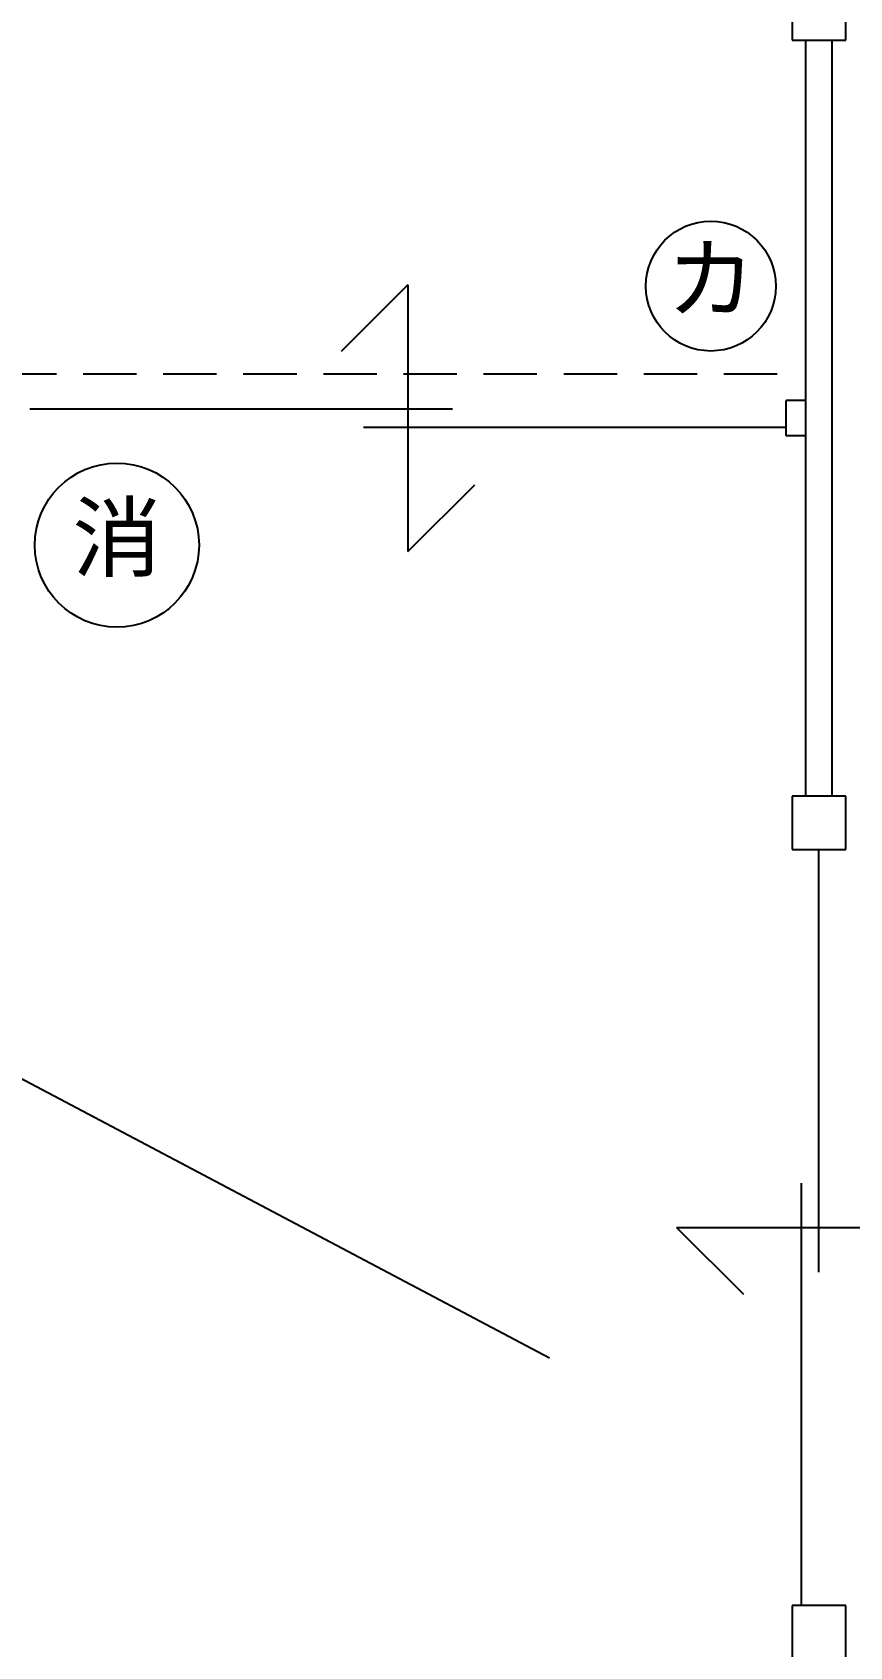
# Model space of a CAD drawing. Units: millimetres at full size, sheet at 1:100. Extents: x -40222 to 41440, y -29146 to 30741.
# Drawn here: x 15161 to 16999, y 15945 to 19575 of the extents above; entities that cross this region are included whole.
import ezdxf
from ezdxf.enums import TextEntityAlignment as Align

# ---------------------------------------------------------------- set-up
doc = ezdxf.new("R2010")
doc.units = ezdxf.units.MM
doc.header["$LTSCALE"] = 100
doc.linetypes.add('DASHED1', pattern=[1.8, 1.2, -0.6])
for name, color, linetype in [('1-1', 2, 'Continuous'), ('1-2', 7, 'Continuous'), ('1-3', 7, 'Continuous'), ('1-A', 4, 'Continuous'), ('1-B', 7, 'Continuous'), ('1-D', 2, 'Continuous')]:
    doc.layers.add(name, color=color, linetype=linetype)
doc.styles.add('ＭＳ ゴシック', font='')
doc.styles.get('ＭＳ ゴシック').set_extended_font_data('MS Gothic')

msp = doc.modelspace()

# ---------------------------------------------------------------- linework, layer by layer
at = {"layer": '1-1'}
for p, q in [((16869.5, 19677.3), (16869.5, 19557.3)), ((16989.5, 19557.3), (16989.5, 19677.3)), ((16869.5, 19557.3), (16989.5, 19557.3)), ((16869.5, 17857.3), (16869.5, 17737.3)), ((16989.5, 17857.3), (16869.5, 17857.3)), ((16989.5, 17737.3), (16989.5, 17857.3)), ((16869.5, 17737.3), (16989.5, 17737.3)), ((16869.5, 16037.3), (16869.5, 15917.3)), ((16989.5, 16037.3), (16869.5, 16037.3)), ((16989.5, 15917.3), (16989.5, 16037.3))]:
    msp.add_line(p, q, dxfattribs=at)
at = {"layer": '1-2'}
for p, q in [((16899.5, 19557.3), (16899.5, 17857.3)), ((16959.5, 17857.3), (16959.5, 19557.3))]:
    msp.add_line(p, q, dxfattribs=at)
at = {"layer": '1-3'}
for p, q in [((16005.7, 19007.3), (15855.7, 18857.3)), ((16005.7, 19007.3), (16005.7, 18857.3)), ((16005.7, 18857.3), (16005.7, 18557.3)), ((16855.7, 18667.3), (16855.7, 18747.3)), ((16899.5, 18747.3), (16855.7, 18747.3)), ((16105.7, 18727.3), (15155.7, 18727.3)), ((15905.7, 18687.3), (16855.7, 18687.3)), ((16899.5, 18667.3), (16855.7, 18667.3)), ((16005.7, 18557.3), (16005.7, 18407.3)), ((16005.7, 18407.3), (16155.7, 18557.3)), ((16929.5, 16787.3), (16929.5, 17737.3)), ((16889.5, 16987.3), (16889.5, 16037.3)), ((16609.5, 16887.3), (16759.5, 16887.3)), ((16609.5, 16887.3), (16759.5, 16737.3)), ((16759.5, 16887.3), (17059.5, 16887.3))]:
    msp.add_line(p, q, dxfattribs=at)
at = {"layer": '1-A', "linetype": 'DASHED1'}
msp.add_line((15095.7, 18807.3), (16855.7, 18807.3), dxfattribs=at)
at = {"layer": '1-A', "color": 2}
msp.add_circle((16686.5, 19004.2), 145.9, dxfattribs=at)
at = {"layer": '1-B'}
msp.add_circle((15351.6, 18421.8), 184.5, dxfattribs=at)
at = {"layer": '1-D'}
msp.add_line((16324.1, 16593.6), (14027.8, 17807.5), dxfattribs=at)

# ---------------------------------------------------------------- texts
at = {"layer": '1-A', "color": 7, "style": 'ＭＳ ゴシック'}
msp.add_text('カ', height=146.6, dxfattribs=at).set_placement((16586.5, 18904.2), align=Align.BOTTOM_LEFT)
at = {"layer": '1-B', "style": 'ＭＳ ゴシック'}
msp.add_text('消', height=146.6, dxfattribs=at).set_placement((15251.6, 18321.8), align=Align.BOTTOM_LEFT)

doc.saveas('drawing.dxf')
